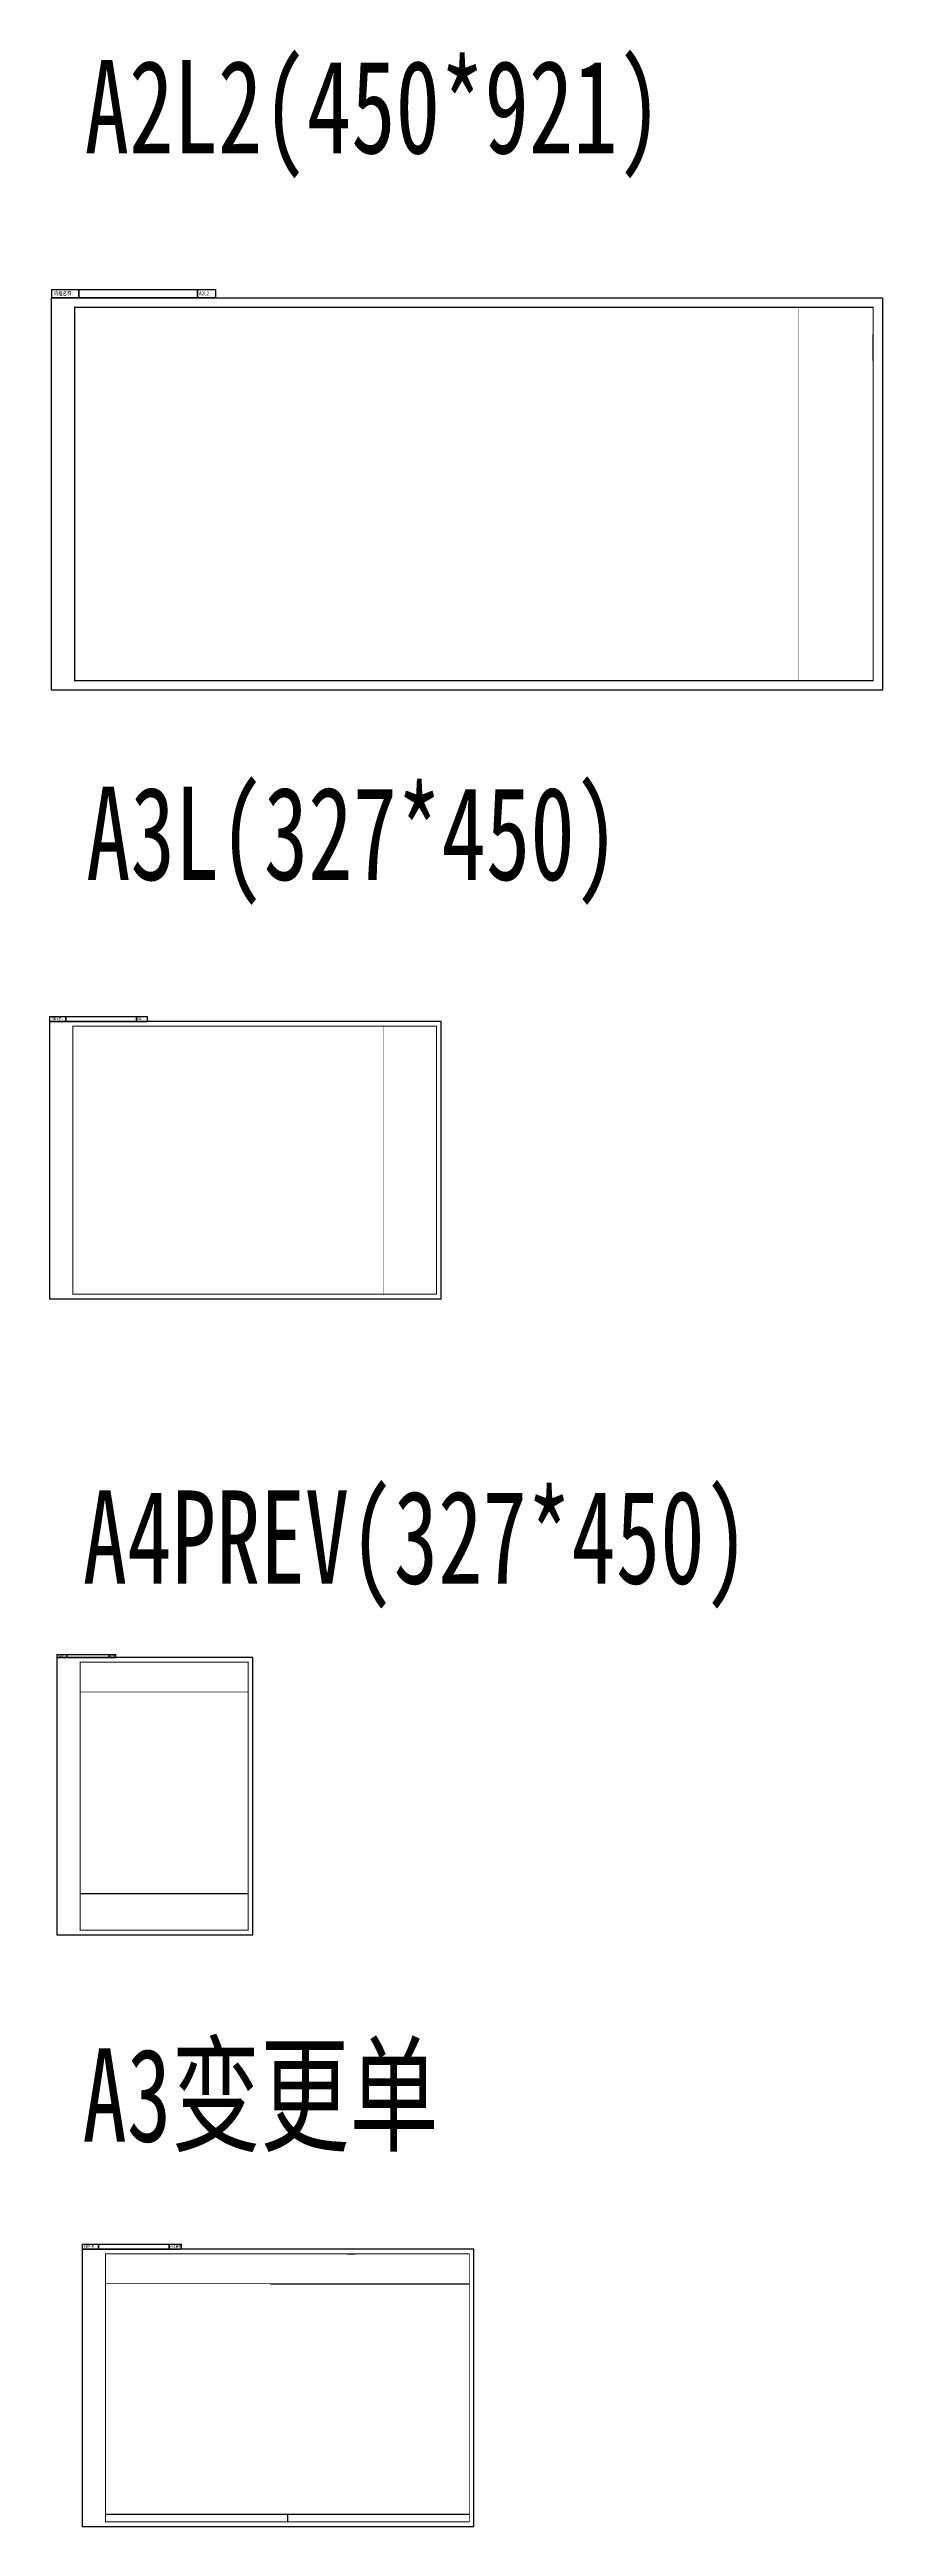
# Model space of a CAD drawing. Extents: x -678900 to 2378000, y 0 to 1840591.
# Drawn here: x -678742 to -589443, y 225661 to 491031 of the extents above; entities that cross this region are included whole.
import ezdxf

# ---------------------------------------------------------------- set-up
doc = ezdxf.new("R2010")
doc.units = 0
doc.header["$LTSCALE"] = 1000
doc.header["$MEASUREMENT"] = 0
doc.layers.get('0').update_dxf_attribs({"linetype": 'CONTINUOUS'})
doc.layers.add('内框', color=8, linetype='CONTINUOUS', plot=False)
doc.styles.add('TH-STYLE1', font='', dxfattribs={"width": 0.7})
doc.styles.add('黑体', font='simhei.ttf')
doc.styles.get('TH-STYLE1').set_extended_font_data('SimSun')

# ---------------------------------------------------------------- blocks, each defined once
blk = doc.blocks.new('THAPE_A2L2_inner')
blk.add_line((881, 353), (881, 381))
at = {"layer": '内框'}
for p, q in [((0, 429.2), (0, 420)), ((0, 429.2), (176.4, 429.2)), ((29.4, 420), (29.4, 429.2)), ((29.4, 429.2), (29.4, 420)), ((156.5, 420), (156.5, 429.2)), ((156.5, 429.2), (156.5, 420)), ((176.4, 420), (176.4, 429.2)), ((0, 420), (29.4, 420)), ((16.8, 420), (0, 420)), ((50.4, 420), (16.8, 420)), ((29.4, 420), (156.5, 420)), ((117.6, 420), (50.4, 420)), ((176.4, 420), (117.6, 420)), ((156.5, 420), (176.4, 420))]:
    blk.add_line(p, q, dxfattribs=at)
blk.add_lwpolyline([(0, 0), (0, 420), (891, 420), (891, 0)], close=True, dxfattribs=at)
at = {"layer": '内框', "const_width": 1.4}
blk.add_lwpolyline([(25, 410), (25, 10), (881, 10), (881, 410)], close=True, dxfattribs=at)
at = {"layer": '内框', "const_width": 0.5}
blk.add_lwpolyline([(801, 410), (801, 10)], dxfattribs=at)
at = {"layer": '内框', "style": '黑体', "width": 0.8}
for s, p in [('内框名称：', (2.7, 422.8)), ('A2L2', (158.3, 422.8))]:
    blk.add_text(s, height=4.2, dxfattribs=at).set_placement(p)
blk.add_attdef('内框名称', (30.9, 422.8), '', height=4.2, dxfattribs=at)
blk = doc.blocks.new('THAPE_A3L_inner')
at = {"layer": '内框'}
for p, q in [((0, 302.5), (0, 297)), ((0, 302.5), (105, 302.5)), ((0, 297), (17.5, 297)), ((10, 297), (0, 297)), ((30, 297), (10, 297)), ((17.5, 297), (17.5, 302.5)), ((17.5, 302.5), (17.5, 297)), ((17.5, 297), (93.2, 297)), ((70, 297), (30, 297)), ((105, 297), (70, 297)), ((93.2, 297), (93.2, 302.5)), ((93.2, 302.5), (93.2, 297)), ((93.2, 297), (105, 297)), ((105, 297), (105, 302.5))]:
    blk.add_line(p, q, dxfattribs=at)
blk.add_lwpolyline([(0, 0), (420, 0), (420, 297), (0, 297)], close=True, dxfattribs=at)
at = {"layer": '内框', "const_width": 1}
blk.add_lwpolyline([(25, 5), (415, 5), (415, 292), (25, 292)], close=True, dxfattribs=at)
at = {"layer": '内框', "const_width": 0.5}
blk.add_lwpolyline([(357.6, 292), (357.6, 5)], dxfattribs=at)
at = {"layer": '内框', "style": '黑体', "width": 0.8}
for s, p in [('内框名称：', (1.6, 298.7)), ('A3L', (94.2, 298.7))]:
    blk.add_text(s, height=2.5, dxfattribs=at).set_placement(p)
blk.add_attdef('内框名称', (18.4, 298.7), '', height=2.5, dxfattribs=at)
blk = doc.blocks.new('THAPE_A4PREV_inner')
at = {"layer": '内框'}
for p, q in [((0, 300.3), (0, 297)), ((0, 300.3), (63, 300.3)), ((0, 297), (10.5, 297)), ((6, 297), (0, 297)), ((18, 297), (6, 297)), ((10.5, 297), (10.5, 300.3)), ((10.5, 300.3), (10.5, 297)), ((10.5, 297), (55.9, 297)), ((42, 297), (18, 297)), ((63, 297), (42, 297)), ((55.9, 297), (55.9, 300.3)), ((55.9, 300.3), (55.9, 297)), ((55.9, 297), (63, 297)), ((63, 297), (63, 300.3)), ((25, 44), (205, 44))]:
    blk.add_line(p, q, dxfattribs=at)
blk.add_lwpolyline([(0, 0), (210, 0), (210, 297), (0, 297)], close=True, dxfattribs=at)
for points, const_width in [([(25, 5), (205, 5), (205, 292), (25, 292)], 1), ([(25, 292), (25, 260), (205, 260), (205, 292)], 0.7)]:
    blk.add_lwpolyline(points, close=True, dxfattribs=dict(at, const_width=const_width))
at = {"layer": '内框', "style": '黑体', "width": 0.8}
for s, p in [('内框名称：', (0.9, 298)), ('A4PREV', (56.5, 298))]:
    blk.add_text(s, height=1.5, dxfattribs=at).set_placement(p)
blk.add_attdef('内框名称', (11, 298), '', height=1.5, dxfattribs=at)
blk = doc.blocks.new('THAPE_A3变更单_inner')
at = {"layer": '内框'}
for p, q in [((0, 302.5), (0, 297)), ((0, 302.5), (106.5, 302.5)), ((0, 297), (17.5, 297)), ((10, 297), (0, 297)), ((30, 297), (10, 297)), ((17.5, 297), (17.5, 302.5)), ((17.5, 302.5), (17.5, 297)), ((17.5, 297), (93.2, 297)), ((70, 297), (30, 297)), ((105, 297), (70, 297)), ((93.2, 297), (93.2, 302.5)), ((93.2, 302.5), (93.2, 297)), ((93.2, 297), (105, 297)), ((106.5, 297), (106.5, 302.5)), ((284.5, 292), (292.5, 292)), ((202, 260), (415, 260)), ((25, 13), (415, 13)), ((220, 13), (220, 5))]:
    blk.add_line(p, q, dxfattribs=at)
blk.add_lwpolyline([(0, 0), (420, 0), (420, 297), (0, 297)], close=True, dxfattribs=at)
for points, const_width in [([(25, 5), (415, 5), (415, 292), (25, 292)], 1), ([(25, 292), (25, 260), (415, 260), (415, 292)], 0.7)]:
    blk.add_lwpolyline(points, close=True, dxfattribs=dict(at, const_width=const_width))
at = {"layer": '内框', "style": '黑体', "width": 0.8}
for s, p in [('内框名称：', (1.6, 298.7)), ('A3变更单', (94.2, 298.7))]:
    blk.add_text(s, height=2.5, dxfattribs=at).set_placement(p)
blk.add_attdef('内框名称', (18.4, 298.7), '', height=2.5, dxfattribs=at)

msp = doc.modelspace()

# ---------------------------------------------------------------- block references
at = {"layer": '内框', "xscale": 100, "yscale": 100, "zscale": 100}
for name, p in [('THAPE_A2L2_inner', (-678542.6, 422413.4)), ('THAPE_A3L_inner', (-678741.8, 357196.7)), ('THAPE_A4PREV_inner', (-677942.7, 289059.7)), ('THAPE_A3变更单_inner', (-675234.6, 225661.5))]:
    msp.add_blockref(name, p, dxfattribs=at)

# ---------------------------------------------------------------- texts
at = {"layer": '内框', "char_height": 10000, "attachment_point": 1, "style": 'TH-STYLE1'}
for s, insert, width in [('A2L2(450*921)', (-674975.4, 489901.4), 30007.31), ('A3L(327*450)', (-674817.5, 412053.1), 30007.31), ('A4PREV(327*450)', (-675178.6, 336658), 30007.31), ('A3变更单', (-675210.9, 276884), 42776.494)]:
    msp.add_mtext(s, dxfattribs=dict(at, insert=insert, width=width))

doc.saveas('drawing.dxf')
